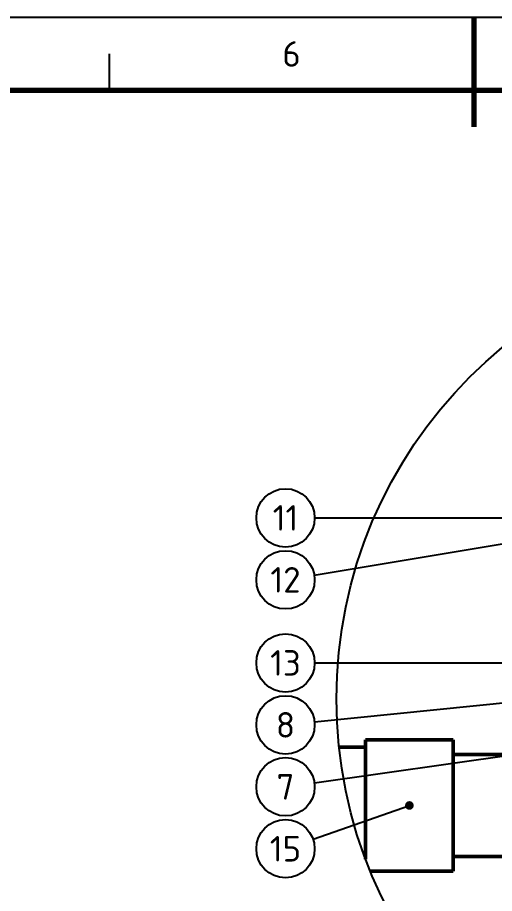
# Model space of a CAD drawing. Header units: millimetres. Extents: x 0 to 594, y 0 to 420.
# Drawn here: x 234.4 to 299.8, y 299.8 to 420 of the extents above; entities that cross this region are included whole.
import ezdxf
from ezdxf.enums import TextEntityAlignment as Align

# ---------------------------------------------------------------- set-up
doc = ezdxf.new("R2010")
doc.units = ezdxf.units.MM
doc.linetypes.add('ISO02-TRAZOS', pattern=[3.75, 3, -0.75])
for name, color, linetype, lineweight in [('01-VISIBLE', 7, 'CONTINUOUS', 50), ('02-OCULTA', 4, 'ISO02-TRAZOS', 25), ('06-TEXTO', 7, 'CONTINUOUS', 25), ('07-RECUADRO', 7, 'CONTINUOUS', 70), ('08-FINA', 5, 'CONTINUOUS', 25)]:
    doc.layers.add(name, color=color, linetype=linetype, lineweight=lineweight)
doc.styles.add('ISO3098', font='isocpeur.ttf')

msp = doc.modelspace()

# ---------------------------------------------------------------- hatches: boundary and pattern name
at = {"layer": '08-FINA'}
h = msp.add_hatch(color=7, dxfattribs=at)
h.dxf.hatch_style = 1
edge = h.paths.add_edge_path()
edge.add_arc((288.167, 311.883), 0.6, 0, 360)

# ---------------------------------------------------------------- linework, layer by layer
at = {"layer": '01-VISIBLE'}
for points in [[(282.167, 319.883), (278.522, 319.883)], [(282.167, 304.512), (282.167, 304.883), (282.167, 305.383), (282.167, 305.883), (282.167, 306.383), (282.167, 306.883), (282.167, 307.383), (282.167, 307.883), (282.167, 308.383), (282.167, 308.883), (282.167, 309.383), (282.167, 309.883), (282.167, 310.383), (282.167, 310.883), (282.167, 311.383), (282.167, 311.883), (282.167, 312.383), (282.167, 312.883), (282.167, 313.383), (282.167, 313.883), (282.167, 314.383), (282.167, 314.883), (282.167, 315.383), (282.167, 315.883), (282.167, 316.383), (282.167, 316.883), (282.167, 317.383), (282.167, 317.883), (282.167, 318.383), (282.167, 318.883), (282.167, 319.383), (282.167, 319.883), (282.167, 320.383), (282.167, 320.883)], [(294.167, 320.883), (282.167, 320.883)], [(294.167, 302.883), (294.167, 303.383), (294.167, 303.883), (294.167, 304.383), (294.167, 304.883), (294.167, 305.383), (294.167, 305.883), (294.167, 306.383), (294.167, 306.883), (294.167, 307.383), (294.167, 307.883), (294.167, 308.383), (294.167, 308.883), (294.167, 309.383), (294.167, 309.883), (294.167, 310.383), (294.167, 310.883), (294.167, 311.383), (294.167, 311.883), (294.167, 312.383), (294.167, 312.883), (294.167, 313.383), (294.167, 313.883), (294.167, 314.383), (294.167, 314.883), (294.167, 315.383), (294.167, 315.883), (294.167, 316.383), (294.167, 316.883), (294.167, 317.383), (294.167, 317.883), (294.167, 318.383), (294.167, 318.883), (294.167, 319.383), (294.167, 319.883), (294.167, 320.383), (294.167, 320.883)], [(303.792, 318.883), (294.167, 318.883)], [(307.167, 304.883), (294.167, 304.883)], [(294.167, 302.883), (282.804, 302.883)]]:
    msp.add_lwpolyline(points, dxfattribs=at)
at = {"layer": '02-OCULTA'}
for points in [[(282.167, 320.883), (282.167, 320.383), (282.167, 319.883), (282.167, 319.383), (282.167, 318.883), (282.167, 318.383), (282.167, 317.883), (282.167, 317.383), (282.167, 316.883), (282.167, 316.383), (282.167, 315.883), (282.167, 315.383), (282.167, 314.883), (282.167, 314.383), (282.167, 313.883), (282.167, 313.383), (282.167, 312.883), (282.167, 312.383), (282.167, 311.883), (282.167, 311.383), (282.167, 310.883), (282.167, 310.383), (282.167, 309.883), (282.167, 309.383), (282.167, 308.883), (282.167, 308.383), (282.167, 307.883), (282.167, 307.383), (282.167, 306.883), (282.167, 306.383), (282.167, 305.883), (282.167, 305.383), (282.167, 304.883), (282.167, 304.512)], [(282.167, 304.512), (282.167, 304.883), (282.167, 305.383), (282.167, 305.883), (282.167, 306.383), (282.167, 306.883), (282.167, 307.383), (282.167, 307.883), (282.167, 308.383), (282.167, 308.883), (282.167, 309.383), (282.167, 309.883), (282.167, 310.383), (282.167, 310.883), (282.167, 311.383), (282.167, 311.883), (282.167, 312.383), (282.167, 312.883), (282.167, 313.383), (282.167, 313.883), (282.167, 314.383), (282.167, 314.883), (282.167, 315.383), (282.167, 315.883), (282.167, 316.383), (282.167, 316.883), (282.167, 317.383), (282.167, 317.883), (282.167, 318.383), (282.167, 318.883), (282.167, 319.383), (282.167, 319.883)], [(282.167, 319.883), (282.167, 319.383), (282.167, 318.883), (282.167, 318.383), (282.167, 317.883), (282.167, 317.383), (282.167, 316.883), (282.167, 316.383), (282.167, 315.883), (282.167, 315.383), (282.167, 314.883), (282.167, 314.383), (282.167, 313.883), (282.167, 313.383), (282.167, 312.883), (282.167, 312.383), (282.167, 311.883), (282.167, 311.383), (282.167, 310.883), (282.167, 310.383), (282.167, 309.883), (282.167, 309.383), (282.167, 308.883), (282.167, 308.383), (282.167, 307.883), (282.167, 307.383), (282.167, 306.883), (282.167, 306.383), (282.167, 305.883), (282.167, 305.383), (282.167, 304.883), (282.167, 304.512)], [(294.167, 320.883), (294.167, 320.383), (294.167, 319.883), (294.167, 319.383), (294.167, 318.883), (294.167, 318.383), (294.167, 317.883), (294.167, 317.383), (294.167, 316.883), (294.167, 316.383), (294.167, 315.883), (294.167, 315.383), (294.167, 314.883), (294.167, 314.383), (294.167, 313.883), (294.167, 313.383), (294.167, 312.883), (294.167, 312.383), (294.167, 311.883), (294.167, 311.383), (294.167, 310.883), (294.167, 310.383), (294.167, 309.883), (294.167, 309.383), (294.167, 308.883), (294.167, 308.383), (294.167, 307.883), (294.167, 307.383), (294.167, 306.883), (294.167, 306.383), (294.167, 305.883), (294.167, 305.383), (294.167, 304.883), (294.167, 304.383), (294.167, 303.883), (294.167, 303.383), (294.167, 302.883)], [(294.167, 304.883), (294.167, 305.383), (294.167, 305.883), (294.167, 306.383), (294.167, 306.883), (294.167, 307.383), (294.167, 307.883), (294.167, 308.383), (294.167, 308.883), (294.167, 309.383), (294.167, 309.883), (294.167, 310.383), (294.167, 310.883), (294.167, 311.383), (294.167, 311.883), (294.167, 312.383), (294.167, 312.883), (294.167, 313.383), (294.167, 313.883), (294.167, 314.383), (294.167, 314.883), (294.167, 315.383), (294.167, 315.883), (294.167, 316.383), (294.167, 316.883), (294.167, 317.383), (294.167, 317.883), (294.167, 318.383), (294.167, 318.883)], [(294.167, 318.883), (294.167, 318.383), (294.167, 317.883), (294.167, 317.383), (294.167, 316.883), (294.167, 316.383), (294.167, 315.883), (294.167, 315.383), (294.167, 314.883), (294.167, 314.383), (294.167, 313.883), (294.167, 313.383), (294.167, 312.883), (294.167, 312.383), (294.167, 311.883), (294.167, 311.383), (294.167, 310.883), (294.167, 310.383), (294.167, 309.883), (294.167, 309.383), (294.167, 308.883), (294.167, 308.383), (294.167, 307.883), (294.167, 307.383), (294.167, 306.883), (294.167, 306.383), (294.167, 305.883), (294.167, 305.383), (294.167, 304.883)]]:
    msp.add_lwpolyline(points, dxfattribs=at)
at = {"layer": '07-RECUADRO'}
msp.add_line((297, 420), (297, 405), dxfattribs=at)
msp.add_lwpolyline([(20, 10), (584, 10), (584, 410), (20, 410)], close=True, dxfattribs=at)
at = {"layer": '08-FINA'}
for p, q in [((247, 410), (247, 415)), ((275.112, 343.5), (322.167, 351.343)), ((275.167, 351.343), (305.167, 351.343)), ((275.167, 331.443), (335.767, 331.443)), ((275.146, 323.347), (318.167, 327.717)), ((275.127, 315.005), (315.667, 320.759)), ((274.943, 307.262), (288.167, 311.883))]:
    msp.add_line(p, q, dxfattribs=at)
msp.add_lwpolyline([(0, 0), (594, 0), (594, 420), (0, 420)], close=True, dxfattribs=at)
for centre, radius in [((340.667, 326.5), 62.5), ((271.167, 351.343), 4), ((271.167, 342.843), 4), ((271.167, 331.443), 4), ((271.167, 322.943), 4), ((271.167, 314.443), 4), ((271.167, 305.943), 4)]:
    msp.add_circle(centre, radius, dxfattribs=at)

# ---------------------------------------------------------------- texts
at = {"layer": '06-TEXTO', "style": 'ISO3098'}
for s, p in [('6', (272, 415)), ('11', (271.167, 351.343)), ('12', (271.167, 342.843)), ('13', (271.167, 331.443)), ('8', (271.167, 322.943)), ('7', (271.167, 314.443)), ('15', (271.167, 305.943))]:
    msp.add_text(s, height=3.5, dxfattribs=at).set_placement(p, align=Align.MIDDLE_CENTER)

doc.saveas('drawing.dxf')
